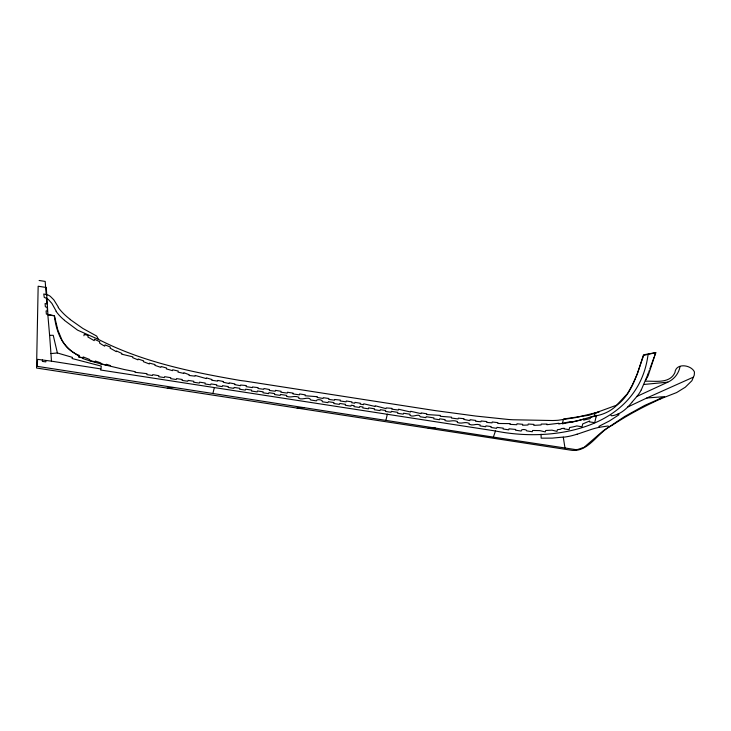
<?xml version="1.0" encoding="UTF-8"?>
<svg xmlns="http://www.w3.org/2000/svg" width="731" height="731" viewBox="0 0 731 731"><rect width="100%" height="100%" fill="white"/><g stroke="black" fill="none" stroke-linecap="round" stroke-linejoin="round"><path stroke-width="1.1" d="M100.887 368.936L101.289 366.103L72.104 358.528L72.46 357.386L57.383 352.972L50.951 353.576L51.472 361.169L100.887 368.936L100.576 370.005L495.49 430.988C555.551 443.114 637.277 427.224 647.803 356.399A51.965 42.179 -0.1 0 0 648.141 354.325L655.753 352.68L648.132 375.734L645.418 380.568L645.985 381.198C655.734 380.906 669.824 383.83 674.923 372.545C676.011 362.421 691.462 364.924 694.45 371.988L694.267 375.104L691.919 380.705L685.294 387.211L676.687 392.538L663.017 397.883L659.344 398.678L661.226 398.623C644.166 406.272 627.682 415.007 612.103 425.351C597.848 431.948 589.259 451.694 572.3 450.387L36.55 368.022L38.158 286.223L46.291 287.484L47.935 314.851L54.423 315.856L57.831 330.001L62.117 340.436A44.006 35.718 -0.1 0 0 73.603 352.552L79.003 356.28L78.893 357.231L82.978 357.861L83.188 356.929L89.767 359.533L89.52 360.566L95.103 361.763L95.268 361.032L100.805 362.923L100.586 363.846L106.178 364.961L106.342 364.276L110.555 365.619M83.928 335.757L84.257 334.332L88.204 335.547L87.875 336.973L94.198 340.646L94.518 339.266L99.791 341.752L99.498 343.022A59.293 48.136 -0.1 0 0 104.734 346.147L105.036 344.877L110.381 347.061L110.116 348.175L116.348 351.648L116.503 350.962L121.785 353.402L121.611 354.151L132.859 356.856L132.667 357.66L137.949 359.844L138.141 359.022L143.578 360.822L143.377 361.671L149.325 363.956L149.517 363.143L155.045 364.568L154.853 365.354L160.866 367.364L161.076 366.496L166.577 368.013L166.366 368.89L172.489 370.654L172.69 369.785L178.245 371.056L178.008 372.097L183.719 373.404L183.883 372.719L189.256 374.756L189.101 375.451L195.04 376.163L195.204 375.469L206.261 378.585L206.425 377.881L211.899 379.535L211.734 380.239L217.637 381.116L217.811 380.412L223.412 381.5L223.238 382.212L229.041 383.537L229.205 382.834L234.815 383.894L234.66 384.588L240.462 385.721L240.627 385.018L246.347 385.575L246.109 386.617L252.314 387.613L252.46 386.964L258.162 387.631L257.961 388.481L263.745 389.321L263.928 388.517L269.547 389.559L269.328 390.482L275.267 391.222L275.468 390.354L281.106 391.313L280.887 392.245L287.265 393.086L287.466 392.245L293.113 393.132L292.93 393.908L299.427 394.831L299.637 393.936L305.275 394.868L305.074 395.745L317.373 396.705L317.199 397.463L323.075 398.468L323.257 397.691L328.923 398.514L328.712 399.418L334.506 400.186L334.67 399.491L340.381 400.095L340.18 400.963L346.083 401.849L346.284 400.999L351.931 401.886L351.739 402.726L354.745 403.22L354.946 402.379L360.383 403.256L360.182 404.106L363.545 404.654L363.746 403.804L375.094 406.454L375.259 405.778L386.041 408.656L386.215 407.907L391.971 408.373L391.779 409.159L398.331 410.064L398.523 409.232L410.584 412.01L410.758 411.306L420.983 413.627L421.147 412.905L426.794 413.801L426.63 414.523L440.418 415.427L440.217 416.295L451.566 417.173L451.374 418.004L458.09 418.964L458.282 418.15L464.021 418.68L463.847 419.42L469.859 420.636L470.079 419.695L475.762 420.435L475.57 421.257L480.952 421.787L481.153 420.974L486.864 421.568L486.663 422.417L492.036 422.856L492.237 421.97L497.939 422.655L497.747 423.477L510.192 423.605L510.01 424.382L516.79 424.711L517.009 423.77L522.738 424.327L522.528 425.232L527.992 425.013L528.23 424.026L533.995 424.409L533.776 425.36L541.041 424.958L541.251 424.071L547.108 424.062L546.962 424.702L558.895 423.258L558.722 423.989L571.002 421.577L570.783 422.527L583.841 419.091L583.603 420.097L590.255 418.561L590.566 417.264L596.322 415.848L596.094 416.816M385.895 420.343L387.357 414.175M51.472 361.169L37.564 359.35L37.327 366.368L212.895 393.488L214.293 387.777M679.976 366.816C678.715 373.614 674.092 379.343 667.796 382.167L636.975 396.385M46.099 360.666L45.77 361.882L42.398 361.416L42.371 359.963M212.895 393.488L493.352 437.101L495.49 430.988M654.144 357.057L649.868 368.853M649.247 370.535L648.881 371.549M648.379 372.892L647.867 374.235M647.62 374.902L647.237 375.908M646.972 376.584L641.288 389.879M654.674 355.577L655.835 352.607L643.499 354.818L637.386 373.861L632.059 385.548L627.454 393.644L616.626 405.175L589.058 415.245L563.491 419.018L562.34 423.834L578.979 420.462L596.405 415.363L594.714 422.673L589.488 421.869L589.689 420.983L582.708 423.934L582.031 426.794L576.805 425.917A45.861 37.226 -0.1 0 1 571.697 427.151L569.613 427.525L569.102 429.645L564.085 428.878L564.222 428.265L561.061 428.622L560.841 429.261L557.387 429.691L556.985 431.391L551.96 430.157L545.701 430.495L545.262 431.911L539.725 430.596L532.579 430.486L532.278 431.729L526.631 430.861C527.289 429.481 520.646 428.567 521.157 431.052L515.51 430.175L515.657 429.453L508.995 428.805L508.721 429.846L503.083 428.978L503.284 428.156L496.961 427.37L496.596 428.339L490.958 427.471L491.177 426.584L485.941 425.844L485.704 426.758L479.993 425.899L480.203 424.985C475.452 423.158 473.862 426.219 469.019 424.245L469.229 423.313C464.158 421.33 462.275 424.318 457.277 422.454L457.496 421.522C452.187 419.457 450.031 422.317 444.923 420.553L445.133 419.621L439.706 418.79L439.404 419.713L433.766 418.845L433.94 417.904L426.191 416.716L425.89 417.639L420.243 416.771C419.201 412.796 412.64 418.05 409.853 415.171L410.045 414.239L403.558 413.243L403.229 414.157L397.582 413.289L397.792 412.357L391.295 411.361L391.048 412.293L385.401 411.416L385.621 410.493L380.294 409.671L380.056 410.594L374.336 409.716L374.546 408.784L368.662 407.88L368.424 408.821L362.777 407.944L363.005 407.012L359.753 406.518L359.396 407.432L353.959 406.6L354.179 405.668L351.172 405.221L350.935 406.144L345.288 405.266L345.498 404.334L339.741 403.457L339.376 404.371L333.729 403.503L333.948 402.571L328.31 401.712L327.945 402.635L322.307 401.758C323.623 399.775 316.094 398.633 316.386 400.871L310.748 400.003C309.25 395.754 301.903 400.679 298.65 398.167L298.851 397.235C293.624 395.215 291.578 398.13 286.506 396.33L286.698 395.398L280.412 394.448L280.147 395.389L274.5 394.512L274.637 393.58L268.88 392.702L268.579 393.634L262.941 392.766L263.151 391.843L257.449 390.975L257.157 391.907L251.51 391.039L251.683 390.107L245.607 389.184L245.278 390.107L239.64 389.239L239.85 388.307L234.075 387.439L233.838 388.362L228.127 387.485L228.337 386.562L222.452 385.676L222.206 386.598L216.559 385.73L216.778 384.798L211.012 383.921L210.647 384.835L205.009 383.967L205.219 383.035L199.59 382.167L199.271 383.09L193.624 382.222L193.825 381.28L188.068 380.394L187.794 381.262L182.074 380.431L182.293 379.499L176.546 378.603L176.262 379.517L170.615 378.64L170.789 377.689L164.621 376.684L164.338 377.58L158.682 376.693L158.874 375.716L152.733 374.637L152.487 375.487L146.83 374.61L146.995 373.669L135.034 372.307L135.18 371.659L124.051 369.475C109.915 365.984 96.638 363.325 82.822 358.519L82.978 357.861L78.975 356.865L79.313 355.421C62.893 349.482 56.077 331.792 54.405 315.755L46.355 314.092L46.09 310.958L47.414 310.721L47.195 307.468L45.359 306.737L45.084 303.548L46.857 303.904L46.382 298.202L44.271 297.435L43.75 293.981L48.41 295.169A15.031 12.199 -0.1 0 1 50.348 296.375L53.811 299.838L58.489 307.358M632.26 401.876L636.738 396.65A43.239 35.097 -0.1 0 0 641.242 389.87M632.023 402.169C626.878 408.693 620.281 414.751 611.637 415.82L610.805 415.089M616.379 405.559C632.498 393.826 637.057 373.139 643.673 355.403L648.141 354.325M493.352 437.101L575.26 449.547A19.993 16.228 -0.1 0 0 577.837 449.446L584.087 447.317L603.294 430.751L624.813 416.405L644.623 405.449L664.671 396.622L646.825 397.993L627.792 406.975M646.825 397.993L693.408 377.123M577.125 434.232L591.489 429.362A64.127 52.056 -0.1 0 1 599.502 427.26L608.073 425.981L608.813 426.849M667.796 382.167L643.783 384.469M167.28 388.161L173.85 387.512M297.124 408.172L304.544 407.587M428.229 428.448L435.566 428.074M47.835 314.741L49.607 335.291L53.244 335.328L57.383 352.972M39.118 280.494L45.185 281.408L46.172 294.31M595.993 415.793L594.266 414.495L594.385 413.518L599.082 411.946L575.717 417.584L558.228 420.252A73.913 60.006 -0.1 0 1 552.499 420.526L513.025 419.768A135.436 109.942 -0.1 0 1 508.255 419.466L475.68 416.049L435.292 410.621L244.784 381.043A157.128 127.55 -0.1 0 1 240.179 380.467C191.714 372.07 142.554 362.11 98.457 339.394L77.559 330.129L64.429 320.352M70.24 319.575L82.868 328.457L96.684 336.077L98.457 339.394M618.088 413.965L619.02 414.751L609.362 421.001L598.908 426.337L599.511 427.288M575.26 449.547L576.055 450.351M56.278 311.278L51.892 303.429L48.465 299.591A14.684 11.924 -0.1 0 0 46.382 298.202M564.99 448.048L563.272 437.065L552.261 438.125L541.168 438.161L541.05 434.214M49.607 335.291L50.951 353.576M577.088 434.159A53.838 43.705 -0.1 0 1 563.299 437.22M616.452 405.604A37.254 30.236 -0.1 0 1 596.012 415.848M70.359 319.465A66.64 54.094 -0.1 0 1 58.224 307.486M64.511 320.279A52.449 42.581 -0.1 0 1 56.086 311.369"/></g></svg>
